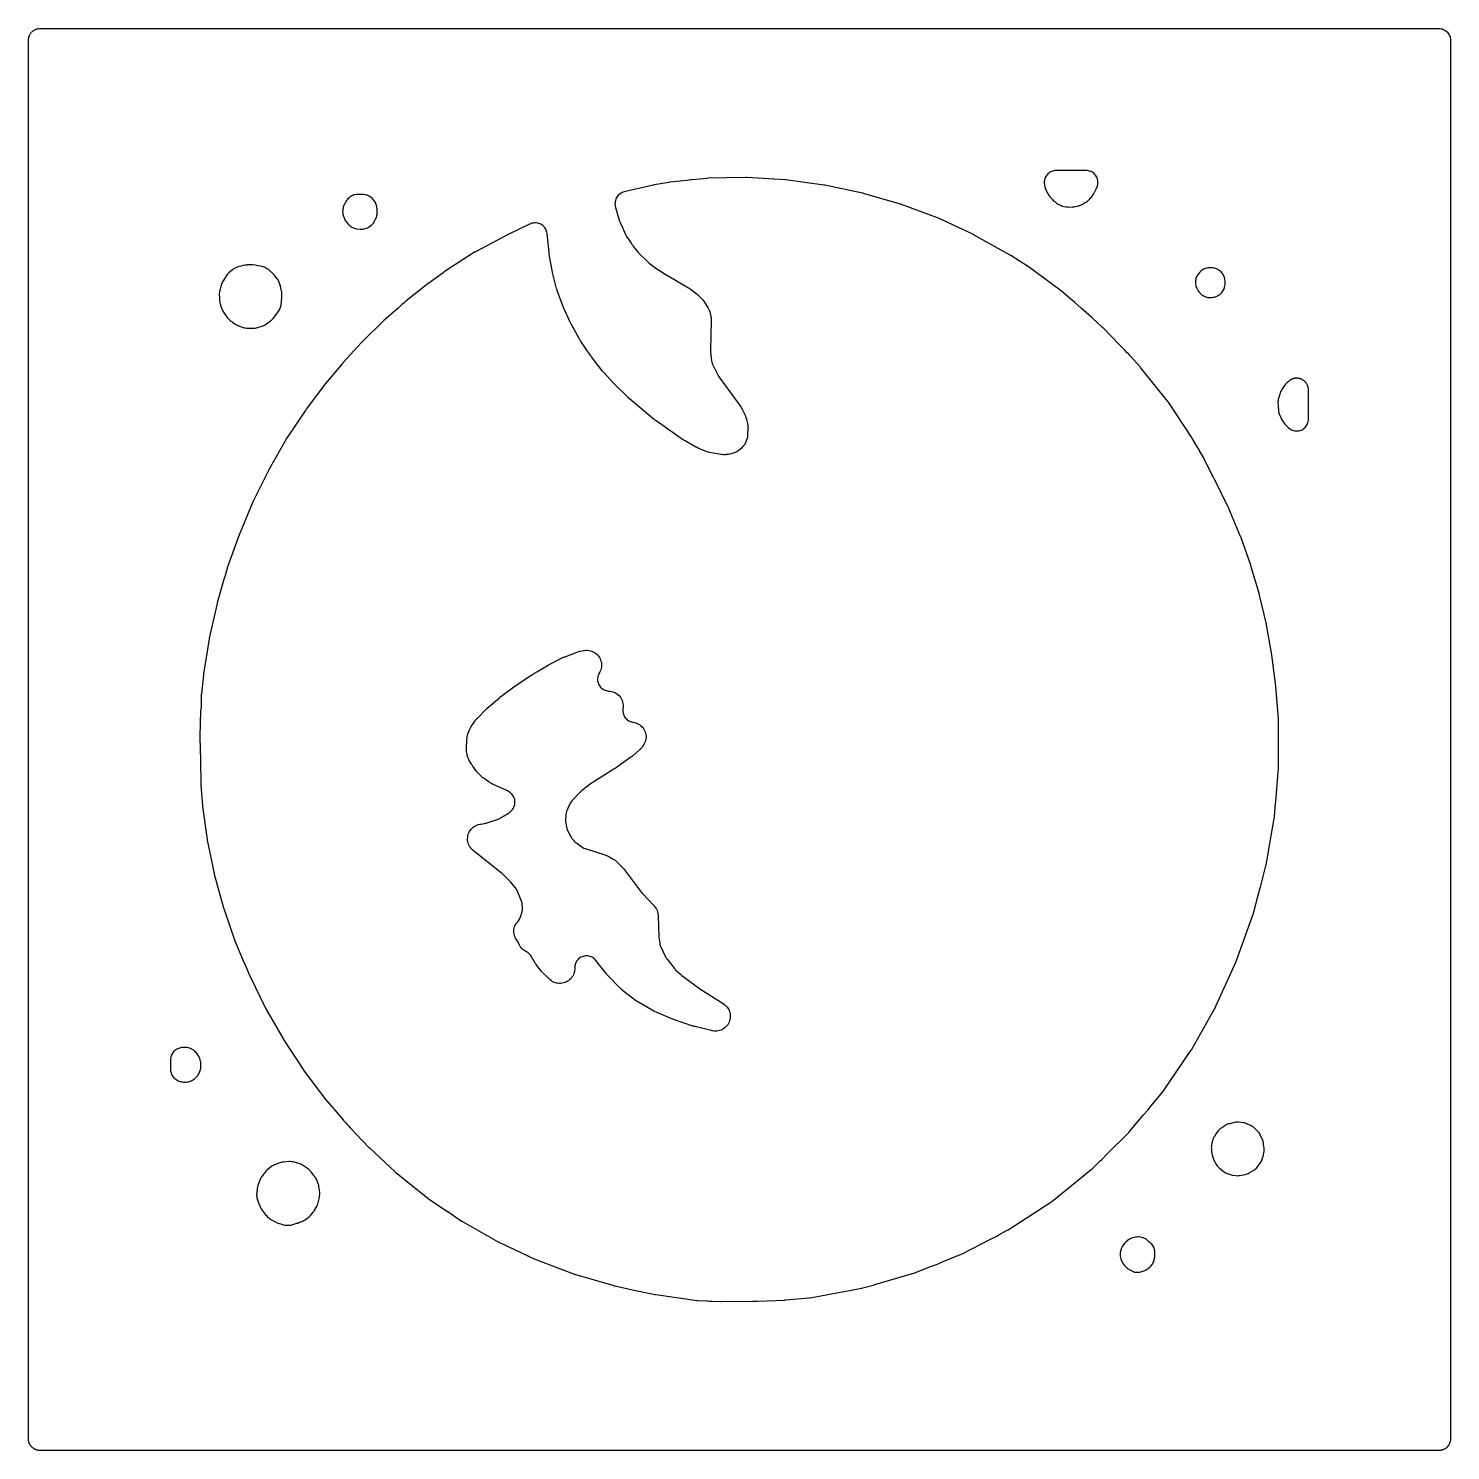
# Model space of a CAD drawing. Header units: millimetres. Extents: x 0 to 300, y 0 to 300.
import ezdxf

# ---------------------------------------------------------------- set-up
doc = ezdxf.new("R2010")
doc.units = ezdxf.units.MM
doc.layers.add('CUT', color=7, linetype='CONTINUOUS')

msp = doc.modelspace()

# ---------------------------------------------------------------- linework, layer by layer
at = {"layer": 'CUT'}
for points in [[(-0.0395, 298.3748), (-0.0349, 298.3877), (-0.0159, 298.4406), (-0.0106, 298.4556), (0.0051, 298.4994), (0.0431, 298.6056), (0.0434, 298.6062), (0.0451, 298.6098), (0.0518, 298.6241), (0.1, 298.7259), (0.1479, 298.8271), (0.2168, 298.9422), (0.2738, 299.0373), (0.3545, 299.146), (0.4198, 299.2341), (0.5118, 299.3356), (0.5844, 299.4156), (0.6872, 299.5089), (0.7659, 299.5802), (0.7787, 299.5897), (0.7933, 299.6005), (0.8238, 299.6231), (0.8796, 299.6645), (0.9627, 299.7262), (0.9877, 299.7411), (1.0068, 299.7526), (1.0289, 299.7658), (1.087, 299.8007), (1.1729, 299.8521), (1.3085, 299.9162), (1.3085, 299.9163), (1.3944, 299.9569), (1.3947, 299.957), (1.4692, 299.9837), (1.5429, 300.01), (1.6252, 300.0395), (1.7913, 300.0811), (1.8629, 300.099), (2.0651, 300.129), (2.1053, 300.135), (2.4114, 300.15), (297.5872, 300.15), (297.8933, 300.135), (298.1357, 300.099), (298.3734, 300.0395), (298.6041, 299.9569), (298.8256, 299.8521), (299.0358, 299.7262), (299.2326, 299.5802), (299.4142, 299.4156), (299.5787, 299.2341), (299.7247, 299.0373), (299.8507, 298.8271), (299.9554, 298.6056), (300.038, 298.3748), (300.0975, 298.1371), (300.1335, 297.8947), (300.1485, 297.5886), (300.1485, 297.0114), (300.1485, 2.4114), (300.1335, 2.1056), (300.1322, 2.0968), (300.0979, 1.8652), (300.0883, 1.8259), (300.0391, 1.6295), (300.0214, 1.5787), (299.9576, 1.4005), (299.9321, 1.3452), (299.8701, 1.214), (299.8618, 1.1965), (299.8587, 1.1898), (299.8543, 1.1806), (299.8214, 1.1241), (299.7349, 0.9798), (299.7323, 0.9755), (299.7306, 0.9725), (299.7301, 0.9718), (299.6901, 0.9162), (299.6804, 0.9031), (299.6739, 0.8943), (299.6607, 0.8765), (299.5862, 0.776), (299.5396, 0.7228), (299.5036, 0.6831), (299.4653, 0.6408), (299.4375, 0.6101), (299.4239, 0.5951), (299.3713, 0.5455), (299.3567, 0.5323), (299.3488, 0.5251), (299.3287, 0.5069), (299.2448, 0.4309), (299.1866, 0.3857), (299.0507, 0.2849), (298.9874, 0.2449), (298.8433, 0.1584), (298.7756, 0.1242), (298.7755, 0.1242), (298.7753, 0.1241), (298.766, 0.1197), (298.6246, 0.0528), (298.553, 0.0248), (298.3967, -0.0311), (298.3219, -0.0524), (298.1618, -0.0925), (298.0844, -0.1066), (298.0533, -0.1112), (298.039, -0.1133), (297.9888, -0.1208), (297.9221, -0.1307), (297.8428, -0.1374), (297.5872, -0.15), (297.0119, -0.15), (297.0112, -0.15), (2.4114, -0.15), (2.2186, -0.1405), (2.1042, -0.1348), (2.0657, -0.1291), (2.0092, -0.1207), (1.9784, -0.1161), (1.9747, -0.1156), (1.8619, -0.0988), (1.8065, -0.0849), (1.7574, -0.0726), (1.7364, -0.0673), (1.7343, -0.0668), (1.6243, -0.0392), (1.4997, 0.0054), (1.3937, 0.0434), (1.2733, 0.1004), (1.1723, 0.1482), (1.0572, 0.2172), (0.9622, 0.2742), (0.9178, 0.3072), (0.9042, 0.3173), (0.8687, 0.3436), (0.8534, 0.3549), (0.7655, 0.4202), (0.664, 0.5122), (0.584, 0.5848), (0.4907, 0.6877), (0.4195, 0.7663), (0.3859, 0.8117), (0.3617, 0.8443), (0.3509, 0.8588), (0.3353, 0.8799), (0.2736, 0.9631), (0.2524, 0.9984), (0.2492, 1.0038), (0.2466, 1.0082), (0.1992, 1.0873), (0.1477, 1.1732), (0.1128, 1.247), (0.1039, 1.2658), (0.1009, 1.2722), (0.0837, 1.3086), (0.043, 1.3947), (0.0376, 1.4097), (0.0183, 1.4639), (0.0082, 1.492), (-0.0101, 1.543), (-0.0395, 1.6253), (-0.055, 1.6872), (-0.0578, 1.6983), (-0.0781, 1.7795), (-0.0812, 1.7918), (-0.099, 1.863), (-0.1085, 1.9268), (-0.1164, 1.9803), (-0.1171, 1.9851), (-0.129, 2.065), (-0.135, 2.1053), (-0.15, 2.4114), (-0.15, 2.9225), (-0.15, 2.927), (-0.15, 297), (-0.15, 297.5886), (-0.1406, 297.7803), (-0.135, 297.8947), (-0.1321, 297.9141), (-0.126, 297.9553), (-0.1233, 297.9735), (-0.1157, 298.0243), (-0.099, 298.1371), (-0.0871, 298.1847), (-0.0846, 298.1945), (-0.084, 298.197), (-0.067, 298.2648)], [(37.5693, 128.8574), (37.5702, 128.8519), (37.5937, 128.7209), (39.0461, 121.7111), (39.0526, 121.6809), (39.0537, 121.6756), (39.0849, 121.5495), (41.0296, 114.4849), (41.0385, 114.4536), (41.0401, 114.4481), (41.0817, 114.3177), (43.5351, 107.3011), (43.5452, 107.2727), (43.547, 107.2677), (43.5931, 107.1501), (45.1545, 103.446), (45.3338, 102.9744), (45.3472, 102.9399), (45.3496, 102.9339), (45.4115, 102.7912), (45.5925, 102.4069), (46.509, 100.2329), (46.5199, 100.2073), (46.5219, 100.2028), (46.5711, 100.0965), (49.9161, 93.2933), (49.9299, 93.2658), (49.9323, 93.2609), (49.9938, 93.147), (53.7665, 86.5741), (53.7807, 86.5497), (53.7832, 86.5455), (53.8456, 86.445), (58.0026, 80.0951), (58.0204, 80.0684), (58.0236, 80.0637), (58.1018, 79.9539), (62.676, 73.8916), (62.6965, 73.8649), (62.7001, 73.8602), (62.7898, 73.7511), (65.9649, 70.1042), (66.2071, 69.7923), (66.4136, 69.5581), (66.621, 69.3506), (66.9119, 69.0165), (67.1875, 68.6798), (67.3507, 68.4992), (67.4419, 68.4077), (67.7841, 68.0146), (67.8297, 67.9637), (67.84, 67.9525), (67.8744, 67.9158), (71.7462, 63.8727), (71.7642, 63.8541), (71.7674, 63.8508), (71.8452, 63.7746), (77.3288, 58.6341), (77.3568, 58.6082), (77.3618, 58.6036), (77.4841, 58.4995), (84.1248, 53.1992), (84.1547, 53.1757), (84.16, 53.1716), (84.2895, 53.0779), (88.0061, 50.5655), (88.0774, 50.5105), (88.3434, 50.3317), (88.4054, 50.2955), (91.3269, 48.3206), (91.3577, 48.3001), (91.3631, 48.2965), (91.4956, 48.2156), (98.8791, 44.0121), (98.9117, 43.9939), (98.9175, 43.9907), (99.0575, 43.9194), (100.527, 43.2281), (100.5736, 43.2009), (100.8668, 43.0548), (101.1272, 42.9457), (106.7802, 40.2863), (106.8134, 40.271), (106.8192, 40.2683), (106.9608, 40.2094), (114.9698, 37.1605), (115.0057, 37.1471), (115.012, 37.1448), (115.1648, 37.0948), (123.4644, 34.6711), (123.4979, 34.6616), (123.5038, 34.6599), (123.646, 34.625), (128.0566, 33.6775), (128.3223, 33.6047), (128.6278, 33.5412), (128.8192, 33.5137), (132.1257, 32.8034), (132.1608, 32.7962), (132.167, 32.7949), (132.3158, 32.7698), (141.0415, 31.5676), (141.2655, 31.547), (143.1259, 31.4597), (143.3178, 31.4322), (143.6734, 31.4068), (144.252, 31.4069), (146.0136, 31.3242), (146.0402, 31.3231), (146.045, 31.3229), (146.1572, 31.3214), (152.7747, 31.3785), (152.8491, 31.3802), (153.5791, 31.4083), (153.5853, 31.4083), (153.6167, 31.4085), (153.6224, 31.4086), (153.7549, 31.4138), (153.8013, 31.4168), (159.603, 31.6397), (159.6686, 31.643), (159.6832, 31.644), (159.7314, 31.6476), (164.7037, 32.0661), (164.9517, 32.0995), (175.8223, 34.124), (176.0583, 34.1799), (178.4767, 34.8784), (178.5324, 34.8928), (178.5799, 34.9082), (186.5649, 37.2146), (186.7978, 37.2945), (190.5421, 38.7887), (191.6217, 39.1389), (191.9214, 39.258), (193.0022, 39.7705), (196.8036, 41.2874), (197.0324, 41.3924), (203.1741, 44.5932), (204.1779, 45.0692), (204.4503, 45.2198), (204.7828, 45.4317), (206.5537, 46.3546), (206.7623, 46.4765), (215.7402, 52.3216), (215.9484, 52.473), (224.2682, 59.2027), (224.4505, 59.3655), (226.0957, 60.9865), (226.514, 61.3347), (226.7412, 61.5493), (227.6012, 62.4698), (232.2066, 67.0073), (232.3747, 67.1902), (235.3002, 70.7103), (236.0981, 71.5643), (236.2972, 71.8062), (236.8743, 72.6044), (239.3723, 75.6101), (239.5136, 75.7972), (245.3272, 84.3025), (245.4429, 84.4889), (250.4988, 93.4895), (250.5964, 93.6823), (254.8842, 103.1472), (254.9617, 103.3392), (258.4496, 113.1209), (258.5127, 113.325), (259.5935, 117.4368), (259.9689, 118.6802), (259.9783, 118.712), (259.9799, 118.7177), (260.0148, 118.853), (260.3337, 120.2527), (261.1349, 123.3008), (261.1795, 123.5048), (261.5288, 125.4977), (261.7045, 126.2684), (261.7102, 126.294), (261.7111, 126.2986), (261.7321, 126.4067), (262.6422, 131.7256), (262.6464, 131.7508), (262.6471, 131.7552), (262.6618, 131.8614), (262.697, 132.1623), (262.9523, 133.6189), (262.9809, 133.8397), (263.2114, 136.562), (263.225, 136.6786), (263.2404, 136.8809), (263.2418, 136.9213), (263.8387, 143.9719), (263.8475, 144.1968), (263.7908, 154.2588), (263.7904, 154.2926), (263.7903, 154.2987), (263.7835, 154.4408), (263.2724, 161.1469), (263.2704, 161.1714), (263.2701, 161.1756), (263.2591, 161.2777), (262.4299, 167.774), (262.4203, 167.842), (262.4179, 167.8572), (262.4096, 167.9071), (261.2935, 174.2315), (261.2885, 174.2591), (261.2876, 174.264), (261.2631, 174.3791), (259.8084, 180.5105), (259.8024, 180.5353), (259.8013, 180.5396), (259.7734, 180.6427), (258.0034, 186.6652), (257.9959, 186.6903), (257.9945, 186.6948), (257.9601, 186.7993), (255.8485, 192.7619), (255.8394, 192.7871), (255.8378, 192.7916), (255.7967, 192.8964), (253.3285, 198.798), (253.316, 198.8273), (253.3138, 198.8325), (253.2572, 198.954), (250.2675, 204.9509), (250.2284, 205.0354), (250.2148, 205.0643), (250.2123, 205.0694), (250.1512, 205.1888), (250.1236, 205.2395), (248.0982, 209.3019), (248.0845, 209.3291), (248.082, 209.334), (248.0206, 209.4463), (247.0475, 211.1229), (246.9663, 211.2798), (246.826, 211.5179), (246.7658, 211.6082), (245.6801, 213.4787), (245.6658, 213.5031), (245.6633, 213.5073), (245.6004, 213.6074), (240.5775, 221.1994), (240.4441, 221.3825), (234.7074, 228.5476), (234.6881, 228.5714), (234.6846, 228.5756), (234.6003, 228.6731), (232.4687, 231.0127), (232.2474, 231.274), (232.2256, 231.2994), (232.2217, 231.3038), (232.1263, 231.4074), (231.8613, 231.6794), (231.3917, 232.1947), (231.3759, 232.212), (231.3731, 232.2149), (231.305, 232.2855), (230.1457, 233.4399), (226.7047, 236.9711), (226.6829, 236.9932), (226.679, 236.9971), (226.5844, 237.087), (225.5155, 238.0506), (224.5678, 238.9943), (224.5429, 239.0188), (224.5384, 239.0231), (224.4298, 239.1223), (222.1763, 241.0611), (220.8129, 242.2902), (220.7874, 242.3129), (220.7829, 242.3169), (220.6725, 242.4082), (220.0043, 242.9298), (217.8886, 244.75), (217.8596, 244.7746), (217.8544, 244.7789), (217.7284, 244.8773), (210.9325, 249.8457), (210.9083, 249.8631), (210.904, 249.8662), (210.8004, 249.9362), (207.2858, 252.1855), (207.2625, 252.2002), (207.2585, 252.2028), (207.1593, 252.2616), (199.576, 256.5246), (199.5444, 256.5421), (199.5388, 256.5451), (199.4032, 256.6135), (192.017, 260.0634), (191.8299, 260.1417), (184.1761, 262.9859), (184.1433, 262.9978), (184.1374, 262.9999), (183.9975, 263.0451), (176.1605, 265.3242), (176.1254, 265.3342), (176.1191, 265.3359), (175.97, 265.372), (167.9903, 267.0479), (167.9559, 267.0549), (167.9499, 267.0561), (167.8047, 267.08), (159.7739, 268.1636), (159.7369, 268.1683), (159.7304, 268.1691), (159.5747, 268.1828), (151.5161, 268.64), (151.4804, 268.6418), (151.4741, 268.6421), (151.3238, 268.6439), (143.296, 268.5011), (143.0793, 268.4878), (140.0167, 268.1661), (139.708, 268.1567), (139.3791, 268.1248), (138.9439, 268.0533), (135.2465, 267.6648), (135.2171, 267.6616), (135.2117, 267.6609), (135.0885, 267.6434), (131.9639, 267.1188), (131.9332, 267.1135), (131.9279, 267.1125), (131.8002, 267.086), (125.6579, 265.6416), (125.4522, 265.5839), (125.2522, 265.5088), (125.2292, 265.499), (125.0024, 265.3888), (124.7879, 265.2563), (124.5877, 265.1028), (124.4041, 264.93), (124.2388, 264.7395), (124.0935, 264.5334), (123.9698, 264.3137), (123.8688, 264.0826), (123.7916, 263.8425), (123.739, 263.5959), (123.7115, 263.3453), (123.7093, 263.0931), (123.7326, 262.842), (123.7541, 262.6929), (123.8321, 262.3371), (124.6877, 259.4572), (124.8073, 259.1368), (125.3475, 257.9452), (125.3646, 257.9016), (125.4856, 257.6378), (125.4947, 257.6207), (126.0188, 256.4647), (126.1314, 256.2457), (126.265, 256.0389), (126.5675, 255.6176), (126.6948, 255.414), (127.1302, 254.816), (127.2074, 254.6879), (127.3181, 254.5198), (127.4419, 254.3613), (127.5797, 254.1986), (127.9917, 253.6327), (127.9998, 253.623), (128.3858, 253.0854), (128.5259, 252.9079), (128.6814, 252.7438), (130.7182, 250.7801), (130.9322, 250.5959), (132.0831, 249.7135), (132.3069, 249.5605), (133.0627, 249.1016), (134.3736, 248.208), (134.5542, 248.0958), (136.8632, 246.7944), (139.219, 245.3642), (139.3444, 245.2846), (139.4286, 245.2289), (139.5507, 245.1444), (140.7521, 244.2779), (140.8638, 244.1941), (140.8836, 244.1787), (141.0972, 243.9991), (141.1158, 243.9822), (141.2174, 243.8866), (141.9635, 243.1577), (142.1133, 243.0026), (142.1392, 242.9742), (142.4108, 242.6397), (142.4333, 242.6086), (142.5543, 242.4301), (143.3266, 241.2171), (143.3934, 241.1067), (143.6384, 240.5347), (143.7157, 240.3392), (143.7285, 240.304), (143.8133, 240.0226), (143.8254, 239.9672), (143.9518, 239.3187), (143.9859, 239.1133), (143.991, 239.0765), (144.0248, 238.6615), (144.0257, 238.6244), (144.0253, 238.4161), (143.8411, 232.2414), (143.8427, 232.0487), (143.8592, 231.8568), (144.0966, 229.9582), (144.1477, 229.679), (144.2302, 229.4074), (144.3429, 229.1469), (145.4788, 226.8835), (145.576, 226.7079), (145.687, 226.5406), (150.2563, 220.2178), (150.3471, 220.0864), (150.3628, 220.0625), (150.5272, 219.7887), (150.5408, 219.7636), (150.6141, 219.6217), (151.1855, 218.455), (151.2772, 218.2527), (151.2925, 218.2162), (151.4392, 217.7974), (151.45, 217.7593), (151.5046, 217.5441), (151.6882, 216.7168), (151.7198, 216.5585), (151.7249, 216.5301), (151.764, 216.236), (151.7778, 215.9397), (151.7779, 215.9108), (151.7749, 215.7495), (151.7206, 214.3836), (151.7079, 214.1895), (151.7047, 214.1549), (151.6536, 213.8011), (151.566, 213.4544), (151.5558, 213.4213), (151.4937, 213.2369), (151.4207, 213.0375), (151.3534, 212.8669), (151.3406, 212.8367), (151.1943, 212.5329), (151.0189, 212.2448), (151.0005, 212.2177), (150.8939, 212.0684), (150.8064, 211.952), (150.6869, 211.8013), (150.6649, 211.7749), (150.4247, 211.5156), (150.1591, 211.2823), (150.1322, 211.261), (149.9784, 211.1455), (149.7948, 211.0149), (149.6578, 210.9219), (149.6329, 210.9058), (149.3703, 210.7519), (149.0951, 210.6218), (149.0678, 210.6103), (148.9137, 210.5496), (148.5965, 210.4326), (148.3785, 210.3597), (148.3394, 210.3479), (147.8923, 210.2429), (147.852, 210.236), (147.6244, 210.2042), (147.1454, 210.1522), (146.9653, 210.137), (146.9331, 210.135), (146.6009, 210.1311), (146.2699, 210.1592), (146.2379, 210.1635), (146.0594, 210.1917), (143.6334, 210.6357), (143.4287, 210.6791), (143.3924, 210.6879), (142.9918, 210.8086), (142.9567, 210.8213), (142.7621, 210.8983), (141.0952, 211.6115), (140.9052, 211.6992), (140.778, 211.7622), (140.5932, 211.8603), (138.3874, 213.1113), (138.2354, 213.2023), (138.1336, 213.2665), (137.9861, 213.3646), (132.4168, 217.2604), (132.2808, 217.3602), (132.19, 217.4301), (132.0586, 217.5359), (126.3796, 222.3229), (126.2756, 222.4139), (126.206, 222.4771), (126.1054, 222.5719), (123.6568, 224.966), (123.5856, 225.0375), (123.5378, 225.0868), (123.4685, 225.1603), (121.3502, 227.4672), (121.2511, 227.5796), (121.1853, 227.6573), (121.0907, 227.7735), (118.7244, 230.8045), (118.6426, 230.9133), (118.5884, 230.9882), (118.5106, 231.0999), (116.4555, 234.1675), (116.3746, 234.2937), (116.3213, 234.3805), (116.2454, 234.5098), (114.4995, 237.629), (114.426, 237.7669), (114.3781, 237.8616), (114.3105, 238.0024), (112.8558, 241.1995), (112.7975, 241.3347), (112.7597, 241.4274), (112.7067, 241.5648), (111.5274, 244.8111), (111.4711, 244.9783), (111.4355, 245.0928), (111.3871, 245.2625), (110.5154, 248.6155), (110.4799, 248.7647), (110.4578, 248.8666), (110.4284, 249.0171), (109.8215, 252.5002), (109.8013, 252.6295), (109.7891, 252.7176), (109.7734, 252.8476), (109.3602, 256.8576), (109.3234, 257.0985), (109.2634, 257.3347), (109.1806, 257.5639), (109.0759, 257.784), (108.9503, 257.9929), (108.8049, 258.1885), (108.6412, 258.369), (108.4607, 258.5327), (108.2651, 258.6781), (108.0563, 258.8038), (107.8362, 258.9085), (107.607, 258.9913), (107.3708, 259.0513), (107.1299, 259.0881), (106.8865, 259.1013), (106.643, 259.0907), (106.4017, 259.0564), (106.1649, 258.9988), (105.9348, 258.9185), (105.6767, 258.8139), (105.651, 258.8033), (105.6463, 258.8014), (105.5391, 258.7536), (101.116, 256.6555), (101.0947, 256.6453), (101.0876, 256.6419), (101.0328, 256.6144), (101.0305, 256.6132), (100.997, 256.5956), (94.2256, 252.9663), (94.1962, 252.9503), (94.1909, 252.9474), (94.0695, 252.8757), (89.2447, 249.8386), (89.2225, 249.8245), (89.2187, 249.8221), (89.1276, 249.7605), (87.9765, 248.9452), (87.8541, 248.8691), (87.6504, 248.728), (87.4227, 248.553), (84.3644, 246.3868), (84.3418, 246.3707), (84.3379, 246.3678), (84.2452, 246.2973), (79.5533, 242.5501), (79.4999, 242.5062), (79.4881, 242.4962), (79.4495, 242.4629), (79.0973, 242.1528), (78.7728, 241.9033), (78.5832, 241.7419), (77.8909, 241.0904), (74.915, 238.4698), (74.8958, 238.4527), (74.8924, 238.4497), (74.8137, 238.3758), (70.4589, 234.1066), (70.4419, 234.0899), (70.439, 234.0869), (70.3696, 234.0148), (70.2622, 233.8985), (70.2224, 233.8572), (70.1948, 233.8256), (66.229, 229.5325), (66.2119, 229.5138), (66.2089, 229.5105), (66.1392, 229.43), (62.2252, 224.7172), (62.1821, 224.6639), (62.1727, 224.6519), (62.1419, 224.6119), (58.4967, 219.7717), (58.4799, 219.7491), (58.477, 219.7451), (58.4092, 219.6482), (54.3744, 213.5817), (54.3561, 213.5539), (54.3529, 213.5489), (54.2804, 213.4294), (50.656, 207.0648), (50.6428, 207.0415), (50.6406, 207.0374), (50.5882, 206.9378), (47.3134, 200.3604), (47.2996, 200.3321), (47.2972, 200.3271), (47.2429, 200.2065), (44.383, 193.3743), (44.3729, 193.3498), (44.3711, 193.3455), (44.3315, 193.2415), (41.8439, 186.2386), (41.834, 186.2101), (41.8323, 186.205), (41.7943, 186.0838), (41.3068, 184.3787), (41.2452, 184.2053), (41.1749, 183.9719), (41.0693, 183.5479), (39.7337, 178.8758), (39.7265, 178.8501), (39.7253, 178.8455), (39.698, 178.7366), (38.0343, 171.3937), (38.0278, 171.3643), (38.0267, 171.3591), (38.0034, 171.2348), (36.805, 163.8182), (36.8008, 163.7912), (36.8001, 163.7864), (36.7856, 163.6724), (36.3665, 159.6287), (36.3535, 159.4086), (36.3193, 157.1396), (36.2194, 156.1958), (36.2161, 156.1628), (36.2156, 156.157), (36.2066, 156.0183), (36.0079, 150.6078), (36.007, 150.5751), (36.0068, 150.5694), (36.0074, 150.432), (36.1566, 145.676), (36.266, 140.4826), (36.2666, 140.4585), (36.2667, 140.4544), (36.2718, 140.3542), (36.5813, 135.9931), (36.5838, 135.9607), (36.5843, 135.955), (36.5994, 135.8194), (37.5647, 128.8887)], [(214.6791, 268.8783), (214.5712, 268.6637), (214.4845, 268.4397), (214.4197, 268.2085), (214.3773, 267.9721), (214.3579, 267.7327), (214.3615, 267.4925), (214.3881, 267.2538), (214.4375, 267.0188), (214.6481, 266.2115), (214.7254, 265.9675), (214.8272, 265.7326), (214.9524, 265.5093), (215.0999, 265.3), (215.1581, 265.2258), (215.168, 265.205), (215.2758, 265.0034), (215.4015, 264.8125), (215.5441, 264.6339), (216.0816, 264.0206), (216.253, 263.8434), (216.4411, 263.684), (216.5851, 263.5844), (216.9694, 263.2818), (217.1793, 263.1332), (217.4035, 263.007), (217.8118, 262.804), (218.0217, 262.7114), (218.2393, 262.6384), (218.4626, 262.5857), (219.0095, 262.4828), (219.2652, 262.4483), (219.5232, 262.4403), (220.3476, 262.4573), (220.6461, 262.4813), (220.9396, 262.541), (221.3172, 262.6416), (221.32, 262.6419), (221.5624, 262.7003), (221.6422, 262.7281), (221.8729, 262.7896), (222.1166, 262.8681), (222.351, 262.9711), (222.5737, 263.0975), (222.7822, 263.2461), (222.8829, 263.3258), (223.0045, 263.3922), (223.1005, 263.4558), (223.1058, 263.4586), (223.2936, 263.5684), (223.4712, 263.6941), (223.6371, 263.8348), (223.7902, 263.9893), (223.9716, 264.1892), (224.152, 264.3473), (224.321, 264.528), (224.4714, 264.7245), (224.5961, 264.9262), (224.6312, 264.9774), (224.7422, 265.1762), (224.8138, 265.3194), (225.3375, 266.2678), (225.4349, 266.4639), (225.5147, 266.6679), (225.5763, 266.8781), (225.6192, 267.0519), (225.667, 267.2989), (225.6898, 267.5495), (225.6872, 267.8011), (225.6594, 268.0512), (225.6066, 268.2972), (225.5293, 268.5366), (225.4283, 268.7671), (225.3047, 268.9863), (225.1597, 269.1919), (224.9947, 269.3819), (224.8115, 269.5543), (224.6119, 269.7075), (224.3979, 269.8398), (224.1717, 269.95), (223.9355, 270.0368), (223.6918, 270.0995), (223.4431, 270.1373), (223.1918, 270.15), (223.0061, 270.15), (222.8617, 270.15), (216.9875, 270.15), (216.93, 270.15), (216.8565, 270.15), (216.6166, 270.1385), (216.3789, 270.104), (216.1456, 270.0468), (215.9189, 269.9675), (215.7009, 269.8669), (215.4935, 269.7457), (215.2987, 269.6053), (215.1182, 269.4468), (214.9538, 269.2717), (214.807, 269.0816)], [(67.4465, 258.7327), (67.599, 258.5767), (67.7645, 258.4345), (67.9417, 258.3073), (68.1293, 258.1961), (68.2487, 258.1321), (68.4647, 258.0295), (68.6894, 257.9479), (68.921, 257.8882), (69.1571, 257.8509), (69.874, 257.7726), (70.0948, 257.7583), (70.3161, 257.7636), (70.536, 257.7884), (70.7528, 257.8326), (70.9652, 257.8858), (71.1954, 257.9553), (71.4178, 258.0467), (71.6304, 258.159), (71.8313, 258.2911), (72.1788, 258.5446), (72.3681, 258.6973), (72.5417, 258.8678), (72.6979, 259.0543), (72.8352, 259.2551), (72.9524, 259.4682), (73.2305, 260.0383), (73.3244, 260.2565), (73.3971, 260.4825), (73.4481, 260.7144), (73.4769, 260.9501), (73.4831, 261.1875), (73.4827, 261.2064), (73.492, 261.2994), (73.4901, 261.5275), (73.4927, 261.6456), (73.4718, 261.9029), (73.4675, 261.9263), (73.4643, 262.0755), (73.4496, 262.2983), (73.4151, 262.5189), (73.361, 262.7356), (73.2878, 262.9466), (73.2018, 263.1628), (73.1067, 263.373), (72.9926, 263.5736), (72.8605, 263.7629), (72.7104, 263.9581), (72.5674, 264.1279), (72.4099, 264.2843), (72.2392, 264.4261), (72.0991, 264.5323), (71.8733, 264.6849), (71.6323, 264.812), (71.3788, 264.9121), (71.2468, 264.956), (70.9892, 265.0268), (70.7255, 265.0697), (70.4587, 265.0842), (69.2847, 265.0852), (69.0442, 265.0738), (68.8059, 265.0393), (68.572, 264.9821), (68.3447, 264.9026), (68.1261, 264.8016), (67.9183, 264.6801), (67.723, 264.5391), (67.5423, 264.38), (67.2929, 264.1382), (67.142, 263.9784), (67.0058, 263.806), (66.8851, 263.6223), (66.7811, 263.4287), (66.729, 263.3206), (66.7226, 263.3101), (66.7127, 263.2893), (66.6592, 263.1946), (66.5607, 262.9726), (66.5582, 262.9662), (66.479, 262.8019), (66.3931, 262.6017), (66.325, 262.3948), (66.2751, 262.1828), (66.2649, 262.1127), (66.2513, 262.0548), (66.2195, 261.8265), (66.2109, 261.6411), (66.1984, 261.405), (66.2082, 261.1689), (66.2402, 260.9347), (66.2942, 260.7046), (66.3697, 260.4807), (66.583, 259.9348), (66.6735, 259.7305), (66.7819, 259.5351), (66.9073, 259.3502), (67.0487, 259.1772)], [(40.3706, 241.8668), (40.406, 241.774), (40.4149, 241.7332), (40.4784, 241.499), (40.5643, 241.2721), (40.9171, 240.4612), (41.0356, 240.2241), (41.1786, 240.0008), (41.6472, 239.3479), (41.8082, 239.1465), (41.9891, 238.9626), (42.0049, 238.9482), (42.1156, 238.8149), (42.2863, 238.6456), (42.4725, 238.4935), (42.6484, 238.3634), (42.8039, 238.2355), (42.9563, 238.1356), (43.4332, 237.7827), (43.6368, 237.647), (43.8528, 237.5318), (44.079, 237.4382), (45.2094, 237.0344), (45.4543, 236.9607), (45.7056, 236.9125), (45.9604, 236.8903), (47.1937, 236.8458), (47.4718, 236.8513), (47.7476, 236.8876), (48.0176, 236.9543), (49.3658, 237.3683), (49.575, 237.4429), (49.7767, 237.5357), (49.9694, 237.646), (50.1516, 237.773), (50.7016, 238.194), (50.8498, 238.2918), (51.052, 238.4581), (51.0686, 238.475), (51.0866, 238.4888), (51.3102, 238.6819), (51.5095, 238.9001), (52.0092, 239.5169), (52.0572, 239.5711), (52.227, 239.7851), (52.2291, 239.7883), (52.4661, 240.0809), (52.6149, 240.2847), (52.7423, 240.5025), (52.9185, 240.8417), (53.0147, 241.0498), (53.0914, 241.2658), (53.1481, 241.488), (53.1841, 241.7144), (53.2702, 242.4791), (53.3051, 242.7004), (53.3174, 242.899), (53.336, 243.0644), (53.3517, 243.3384), (53.3372, 243.6124), (53.3303, 243.6765), (53.3381, 244.2227), (53.3267, 244.4994), (53.2848, 244.7732), (53.1727, 245.3058), (53.142, 245.4157), (53.1061, 245.6444), (53.046, 245.8776), (52.9638, 246.1039), (52.6903, 246.7569), (52.5993, 246.9504), (52.4921, 247.1355), (52.3694, 247.3107), (51.8279, 248.0181), (51.654, 248.2216), (51.4594, 248.4054), (50.5827, 249.1485), (50.4024, 249.2878), (50.2101, 249.41), (49.8129, 249.6379), (49.608, 249.7432), (49.3943, 249.8292), (49.1736, 249.8951), (48.9478, 249.9405), (48.2375, 250.0494), (47.9877, 250.1163), (47.6975, 250.1585), (47.2169, 250.1997), (47.1801, 250.2039), (47.1593, 250.2047), (46.7761, 250.2376), (46.5716, 250.2467), (46.3669, 250.2391), (46.1636, 250.2147), (46.06, 250.198), (46.0371, 250.1968), (45.798, 250.1613), (45.6464, 250.1312), (45.2174, 250.0619), (44.9364, 249.9997), (44.8721, 249.9775), (44.3604, 249.8759), (44.0776, 249.8024), (43.8053, 249.6963), (43.5135, 249.5625), (43.3124, 249.4591), (43.1215, 249.338), (42.9423, 249.2), (42.1427, 248.5249), (41.9567, 248.3507), (41.7893, 248.1586), (41.6424, 247.9504), (40.9414, 246.8413), (40.8241, 246.6345), (40.727, 246.4175), (40.6509, 246.1923), (40.6342, 246.1337), (40.5642, 245.9751), (40.4762, 245.6833), (40.3349, 245.086), (40.2253, 244.7022), (40.163, 244.4258), (40.1325, 244.1442), (40.1339, 243.861), (40.1618, 243.4106), (40.1618, 243.1575), (40.1763, 242.8874), (40.2052, 242.7111), (40.212, 242.6013), (40.2401, 242.3515), (40.2932, 242.1059)], [(248.6984, 243.4159), (248.9253, 243.3666), (249.1558, 243.3386), (249.3022, 243.3277), (249.5335, 243.3211), (249.7644, 243.336), (249.9929, 243.3722), (250.2171, 243.4293), (250.4351, 243.5069), (250.9046, 243.699), (251.1205, 243.7996), (251.3259, 243.9203), (251.5189, 244.0601), (251.6977, 244.2176), (251.8607, 244.3913), (252.0065, 244.5799), (252.0079, 244.5819), (252.1355, 244.7843), (252.2432, 244.998), (252.3299, 245.2209), (252.3949, 245.4511), (252.4941, 245.8797), (252.5399, 246.1391), (252.5582, 246.4019), (252.5487, 246.6651), (252.5475, 246.6783), (252.5468, 246.7143), (252.5361, 246.8068), (252.5135, 247.0601), (252.4784, 247.3102), (252.4183, 247.5554), (252.3338, 247.7934), (252.2257, 248.0216), (252.1529, 248.157), (252.0233, 248.3716), (251.8729, 248.5722), (251.7031, 248.7567), (251.5158, 248.9233), (251.3126, 249.0702), (251.0958, 249.1961), (250.8675, 249.2996), (250.4953, 249.4464), (250.2592, 249.5261), (250.0162, 249.5819), (249.769, 249.6133), (249.5198, 249.6199), (249.1839, 249.612), (248.9284, 249.5929), (248.6762, 249.5477), (248.4299, 249.4769), (248.1922, 249.3813), (248.0025, 249.2935), (247.7995, 249.188), (247.6071, 249.0644), (247.4267, 248.9237), (247.26, 248.7671), (247.1524, 248.6457), (247.1362, 248.6293), (247.1212, 248.6106), (247.1083, 248.596), (246.8903, 248.3261), (246.7548, 248.1417), (246.6367, 247.9458), (246.537, 247.7398), (246.4566, 247.5256), (246.3935, 247.3309), (246.3279, 247.0868), (246.2872, 246.8373), (246.2719, 246.585), (246.2822, 246.3324), (246.2947, 246.1964), (246.3266, 245.9659), (246.3799, 245.7395), (246.4539, 245.5189), (246.5482, 245.3062), (246.701, 245.0007), (246.8285, 244.7756), (246.9786, 244.5648), (247.1496, 244.3708), (247.321, 244.1955), (247.4808, 244.0459), (247.653, 243.9108), (247.8364, 243.7912), (248.0295, 243.6882), (248.2632, 243.5764), (248.477, 243.4861)], [(263.8505, 219.2232), (263.9059, 218.9842), (263.9845, 218.7518), (264.2905, 217.9747), (264.3982, 217.738), (264.5299, 217.5139), (265.023, 216.7666), (265.2042, 216.525), (265.4132, 216.3071), (265.9521, 215.8093), (266.1369, 215.6544), (266.3359, 215.5179), (266.5471, 215.4013), (266.7685, 215.3056), (266.9981, 215.2317), (267.2338, 215.1803), (267.4733, 215.1518), (267.7145, 215.1465), (267.955, 215.1645), (268.1927, 215.2056), (268.4253, 215.2694), (268.6507, 215.3553), (268.8668, 215.4625), (269.0715, 215.5901), (269.263, 215.7368), (269.4394, 215.9013), (269.5992, 216.082), (269.7408, 216.2773), (269.863, 216.4853), (269.9645, 216.7042), (270.0444, 216.9317), (270.1021, 217.166), (270.1369, 217.4047), (270.1485, 217.6456), (270.1485, 217.7453), (270.1485, 217.7862), (270.1485, 223.5648), (270.1485, 223.7867), (270.1485, 223.7877), (270.1472, 223.8138), (270.1369, 224.027), (270.1363, 224.0312), (270.136, 224.0373), (270.1206, 224.1393), (270.1023, 224.2651), (270.1004, 224.2728), (270.0987, 224.2845), (270.0703, 224.3956), (270.045, 224.4988), (270.0412, 224.5096), (270.0368, 224.5267), (269.9968, 224.6363), (269.9654, 224.7258), (269.9591, 224.7394), (269.9511, 224.7615), (269.9008, 224.8656), (269.8644, 224.9442), (269.8551, 224.9601), (269.8423, 224.9865), (269.7833, 225.0829), (269.7429, 225.1518), (269.7301, 225.1695), (269.7117, 225.1996), (269.6453, 225.2868), (269.602, 225.3468), (269.5854, 225.3657), (269.5604, 225.3986), (269.4884, 225.4758), (269.4429, 225.5274), (269.4223, 225.5468), (269.39, 225.5814), (269.3138, 225.6483), (269.2673, 225.6918), (269.2423, 225.7111), (269.2022, 225.7463), (269.1235, 225.8026), (269.0767, 225.8386), (269.0473, 225.857), (268.9988, 225.8917), (268.9191, 225.9374), (268.8728, 225.9664), (268.8391, 225.9833), (268.782, 226.016), (268.7026, 226.0515), (268.6576, 226.074), (268.6196, 226.0886), (268.5538, 226.118), (268.4761, 226.1438), (268.4331, 226.1604), (268.391, 226.1721), (268.3166, 226.1968), (268.2418, 226.2136), (268.2013, 226.2248), (268.1554, 226.2329), (268.0727, 226.2515), (268.0018, 226.26), (267.9643, 226.2667), (267.9152, 226.2705), (267.8245, 226.2815), (267.7586, 226.2829), (267.7245, 226.2855), (267.6725, 226.2846), (267.5746, 226.2866), (267.5143, 226.2818), (267.4839, 226.2813), (267.4298, 226.2751), (267.3255, 226.2667), (267.2714, 226.2569), (267.2449, 226.2539), (267.1893, 226.242), (267.0795, 226.2221), (267.032, 226.2085), (267.0096, 226.2037), (266.9534, 226.1859), (266.8393, 226.1531), (266.7986, 226.1369), (266.7802, 226.1311), (266.7245, 226.1073), (266.6071, 226.0605), (266.5732, 226.0428), (266.5589, 226.0367), (266.5049, 226.0073), (266.3854, 225.9451), (266.3581, 225.9273), (266.3476, 225.9216), (266.297, 225.8873), (266.1763, 225.8082), (266.1553, 225.7913), (266.1484, 225.7866), (266.0344, 225.7011), (265.84, 225.5393), (265.7201, 225.417), (265.4955, 225.2161), (265.2872, 225.0064), (265.1051, 224.7735), (264.4943, 223.8893), (264.3472, 223.6483), (264.2283, 223.3922), (264.1389, 223.1244), (263.7789, 221.8006), (263.7313, 221.5897), (263.702, 221.3754), (263.6914, 221.1594), (263.6995, 220.9433), (263.7235, 220.6459), (263.717, 220.4496), (263.7285, 220.2345), (263.7585, 220.0212), (263.7823, 219.9172), (263.8187, 219.4665)], [(92.9089, 151.8799), (92.9674, 152.0365), (92.9785, 152.0642), (93.1051, 152.3442), (93.256, 152.6117), (93.2718, 152.6371), (93.3635, 152.7768), (94.1841, 153.9691), (94.2806, 154.1028), (94.2983, 154.1264), (94.5084, 154.3805), (94.5281, 154.4023), (94.6413, 154.5222), (96.4569, 156.3623), (96.5637, 156.4663), (96.6376, 156.5355), (96.7484, 156.6351), (99.2852, 158.827), (99.3931, 158.9167), (99.4656, 158.9748), (99.5791, 159.0618), (99.5939, 159.0732), (99.5961, 159.0748), (99.5968, 159.0754), (102.5995, 161.3006), (102.6688, 161.3508), (102.7163, 161.3843), (102.7868, 161.4329), (105.5686, 163.304), (106.2587, 163.7322), (106.4753, 163.8665), (106.7094, 164.0118), (107.1844, 164.3064), (109.6044, 165.727), (109.7195, 165.7919), (109.7984, 165.8346), (109.9157, 165.8953), (112.8678, 167.3593), (113.032, 167.4358), (113.1447, 167.4851), (113.3124, 167.5536), (115.6958, 168.461), (115.8585, 168.5187), (115.8878, 168.5283), (116.2203, 168.6209), (116.2504, 168.6278), (116.4195, 168.6626), (117.0752, 168.7816), (117.2539, 168.8096), (117.2859, 168.8139), (117.6172, 168.8415), (117.9205, 168.8374), (118.222, 168.8042), (118.5189, 168.742), (118.8084, 168.6516), (119.0879, 168.5336), (119.3547, 168.3894), (119.6063, 168.22), (119.8405, 168.0273), (120.055, 167.8128), (120.2478, 167.5787), (120.4173, 167.3271), (120.5616, 167.0604), (120.6796, 166.781), (120.7702, 166.4915), (120.8324, 166.1946), (120.8658, 165.8932), (120.87, 165.5899), (120.8449, 165.2876), (120.7908, 164.9892), (120.7082, 164.6973), (120.5979, 164.4148), (120.4609, 164.1442), (120.4125, 164.0678), (120.2908, 163.8532), (120.1908, 163.6276), (120.1136, 163.3933), (120.0599, 163.1526), (120.0301, 162.9077), (120.0246, 162.661), (120.0435, 162.415), (120.0865, 162.1721), (120.1532, 161.9346), (120.243, 161.7049), (120.3551, 161.4851), (120.4882, 161.2774), (120.6412, 161.0838), (120.8125, 160.9063), (121.0004, 160.7465), (121.2032, 160.606), (121.4189, 160.4862), (121.6453, 160.3883), (121.8803, 160.3131), (122.1215, 160.2614), (122.3666, 160.2338), (122.6442, 160.2163), (122.9533, 160.1656), (123.2559, 160.0845), (123.5488, 159.9736), (123.8293, 159.8341), (124.0945, 159.6674), (124.3418, 159.4752), (124.5687, 159.2593), (124.7731, 159.0219), (124.9528, 158.7653), (125.1061, 158.4922), (125.2315, 158.2051), (125.3276, 157.907), (125.3937, 157.6008), (125.429, 157.2896), (125.4331, 156.9764), (125.406, 156.6643), (125.3949, 156.6051), (125.3612, 156.3601), (125.3518, 156.1129), (125.367, 155.8661), (125.4064, 155.6219), (125.4698, 155.3829), (125.5565, 155.1513), (125.6657, 154.9294), (125.7962, 154.7193), (125.9469, 154.5232), (126.1162, 154.3429), (126.3025, 154.1802), (126.5039, 154.0368), (126.7186, 153.9139), (126.9443, 153.8129), (127.1789, 153.7346), (127.4201, 153.6799), (127.8148, 153.6107), (128.1161, 153.5264), (128.4075, 153.4125), (128.6862, 153.2702), (128.9493, 153.1009), (129.1944, 152.9063), (129.4188, 152.6883), (129.6205, 152.4491), (129.7974, 152.191), (129.9478, 151.9166), (130.0702, 151.6286), (130.1634, 151.3299), (130.2264, 151.0234), (130.2586, 150.7122), (130.2598, 150.3993), (130.2298, 150.0879), (130.1691, 149.7809), (130.0781, 149.4815), (129.9579, 149.1927), (129.8095, 148.9172), (129.6177, 148.6329), (129.5977, 148.6062), (129.482, 148.4597), (129.2653, 148.1988), (129.1686, 148.087), (129.1509, 148.0673), (128.9449, 147.8556), (128.9257, 147.8374), (128.8165, 147.7378), (127.5648, 146.6398), (127.4102, 146.5113), (127.3029, 146.427), (127.1416, 146.307), (123.7107, 143.8946), (123.6301, 143.8395), (123.5749, 143.8028), (123.4929, 143.7498), (118.9143, 140.8744), (118.7277, 140.7449), (116.6586, 139.1666), (116.4929, 139.0285), (116.3398, 138.8767), (114.6203, 137.0182), (114.4627, 136.8301), (114.3243, 136.6275), (114.2064, 136.4122), (113.6685, 135.3043), (113.5601, 135.0449), (113.4815, 134.7749), (113.3513, 134.211), (113.3162, 134.0286), (113.2948, 133.8441), (113.2541, 133.3252), (113.2484, 133.0303), (113.2775, 132.7367), (113.4734, 131.5056), (113.5272, 131.2528), (113.6068, 131.0068), (113.7113, 130.7704), (114.3098, 129.5868), (114.4497, 129.3448), (114.6157, 129.1199), (114.9557, 128.7095), (115.0956, 128.5543), (115.248, 128.4114), (115.4118, 128.2817), (116.6988, 127.347), (116.922, 127.2024), (117.1594, 127.0823), (117.4082, 126.9881), (121.5894, 125.6546), (121.7767, 125.5894), (121.8098, 125.5768), (121.9251, 125.5261), (121.9491, 125.5138), (122.38, 125.2926), (122.5149, 125.2233), (122.6142, 125.1723), (123.3354, 124.7591), (123.473, 124.6762), (123.4974, 124.6609), (123.7402, 124.4926), (123.9676, 124.3042), (123.989, 124.2849), (124.1059, 124.1747), (125.1089, 123.1874), (125.2061, 123.0881), (125.2232, 123.07), (125.4063, 122.861), (125.422, 122.8417), (125.5076, 122.7322), (129.3188, 117.6674), (129.5025, 117.4502), (131.9035, 114.9188), (132.0337, 114.7742), (132.0562, 114.7478), (132.274, 114.4644), (132.4449, 114.1866), (132.586, 113.8926), (132.696, 113.5856), (132.7736, 113.2688), (132.8221, 112.9147), (132.8251, 112.8801), (132.8365, 112.6859), (132.9734, 108.4848), (132.9931, 108.243), (133.1569, 106.9867), (133.2043, 106.7292), (133.2784, 106.478), (133.3784, 106.236), (134.4041, 104.08), (134.5389, 103.8335), (134.7005, 103.6036), (136.2602, 101.6307), (136.3824, 101.4876), (136.5149, 101.3541), (137.5876, 100.3522), (137.807, 100.1696), (141.2809, 97.599), (141.3086, 97.5789), (141.3136, 97.5752), (141.4333, 97.4943), (146.5277, 94.2608), (146.6789, 94.1596), (146.7056, 94.1408), (146.9695, 93.9348), (147.191, 93.7244), (147.391, 93.4935), (147.5676, 93.2443), (147.7193, 92.9791), (147.8444, 92.7005), (147.942, 92.411), (148.011, 92.1134), (148.0509, 91.8105), (148.0611, 91.5052), (148.0417, 91.2004), (147.9928, 90.8988), (147.9149, 90.6035), (147.8086, 90.317), (147.6751, 90.0423), (147.5156, 89.7818), (147.3316, 89.538), (147.1247, 89.3132), (146.897, 89.1095), (146.6507, 88.9289), (146.388, 88.773), (146.1114, 88.6434), (145.8235, 88.5412), (145.5271, 88.4674), (145.2249, 88.4227), (144.9198, 88.4076), (144.6146, 88.4221), (144.2833, 88.4704), (144.2513, 88.4767), (144.0735, 88.516), (140.5511, 89.3852), (140.4028, 89.4251), (140.3026, 89.4542), (140.1561, 89.5001), (136.0722, 90.8708), (135.9286, 90.9223), (135.8318, 90.9592), (135.6905, 91.0165), (132.4112, 92.423), (132.2237, 92.5096), (132.0981, 92.5719), (131.9156, 92.6687), (128.6433, 94.5221), (128.4236, 94.6568), (128.2777, 94.7532), (128.0677, 94.9026), (125.3265, 96.9987), (125.2151, 97.0873), (125.1954, 97.1036), (124.983, 97.2932), (124.9647, 97.3109), (124.864, 97.4116), (122.2114, 100.1688), (122.0865, 100.3052), (122.004, 100.3999), (121.8859, 100.5424), (119.6648, 103.3609), (119.5011, 103.5487), (119.3195, 103.7192), (119.1218, 103.8708), (118.91, 104.0019), (118.6862, 104.1114), (118.4526, 104.198), (118.2115, 104.2609), (117.9654, 104.2996), (117.7167, 104.3135), (117.4678, 104.3026), (117.2212, 104.267), (116.9794, 104.2071), (116.7448, 104.1234), (116.5196, 104.0167), (116.3062, 103.8882), (116.1067, 103.739), (115.923, 103.5708), (115.7569, 103.385), (115.6102, 103.1837), (115.4842, 102.9688), (115.3802, 102.7424), (115.2993, 102.5068), (115.2422, 102.2643), (115.2096, 102.0173), (115.2017, 101.7683), (115.2059, 101.5345), (115.1809, 101.2252), (115.1256, 100.9199), (115.0404, 100.6215), (114.9263, 100.333), (114.7842, 100.0571), (114.6157, 99.7966), (114.4223, 99.5539), (114.206, 99.3315), (113.9687, 99.1315), (113.713, 98.9558), (113.4411, 98.8062), (113.1559, 98.6841), (112.8599, 98.5908), (112.5563, 98.527), (112.2478, 98.4935), (111.9375, 98.4905), (111.6285, 98.5182), (111.3237, 98.5761), (111.026, 98.6638), (110.7385, 98.7805), (110.4638, 98.9249), (110.2048, 99.0956), (109.9406, 99.3099), (109.916, 99.3319), (109.7813, 99.4588), (108.2096, 101.0141), (108.0286, 101.2062), (107.9105, 101.3409), (107.7435, 101.5453), (107.1891, 102.2748), (107.0527, 102.4665), (106.9642, 102.5995), (106.8401, 102.7994), (106.0217, 104.2148), (105.8835, 104.428), (105.7243, 104.6261), (105.5459, 104.807), (105.35, 104.9689), (105.1387, 105.11), (104.9142, 105.229), (104.8709, 105.2492), (104.597, 105.411), (104.3429, 105.5979), (104.1088, 105.8092), (103.897, 106.043), (103.7098, 106.2968), (103.5489, 106.568), (103.4032, 106.8816), (103.3876, 106.9201), (103.2887, 107.1346), (103.1699, 107.3388), (103.0721, 107.4755), (102.834, 107.8106), (102.6833, 108.0751), (102.5576, 108.3566), (102.4601, 108.649), (102.3917, 108.9495), (102.353, 109.2553), (102.3445, 109.5634), (102.3662, 109.8709), (102.4178, 110.1748), (102.499, 110.4721), (102.6089, 110.7601), (102.7464, 111.0359), (102.7564, 111.0519), (102.8542, 111.148), (103.0234, 111.3319), (103.1734, 111.5317), (103.4557, 111.9499), (103.5686, 112.1337), (103.6652, 112.3266), (103.7448, 112.527), (103.8918, 112.9494), (103.9392, 113.1181), (104.0459, 113.4518), (104.1064, 113.6765), (104.1458, 113.9058), (104.1637, 114.1379), (104.1599, 114.3706), (104.1052, 115.2397), (104.0822, 115.4553), (104.0407, 115.668), (103.9808, 115.8764), (103.9032, 116.0787), (103.6381, 116.6889), (103.6049, 116.7849), (103.5109, 116.9927), (103.491, 117.0276), (103.0217, 118.1081), (102.9254, 118.3056), (102.8121, 118.4939), (102.6826, 118.6716), (101.7153, 119.8836), (101.5004, 120.1201), (99.873, 121.6959), (99.689, 121.8574), (93.841, 126.5029), (93.7018, 126.6191), (93.6774, 126.6405), (93.4377, 126.872), (93.2404, 127.1033), (93.0664, 127.3527), (92.9173, 127.6177), (92.7945, 127.8958), (92.6991, 128.1845), (92.632, 128.4811), (92.5938, 128.7827), (92.585, 129.0866), (92.6056, 129.39), (92.6554, 129.6899), (92.7339, 129.9837), (92.8404, 130.2685), (92.9739, 130.5417), (93.1331, 130.8007), (93.3167, 131.0431), (93.5227, 131.2666), (93.7494, 131.4693), (93.9947, 131.649), (94.2561, 131.8043), (94.5313, 131.9336), (94.8177, 132.0357), (95.1409, 132.1168), (95.1727, 132.1231), (95.3513, 132.1544), (96.1394, 132.2727), (96.3361, 132.3103), (96.5292, 132.3636), (98.7961, 133.088), (99.0558, 133.1873), (99.303, 133.3148), (101.1295, 134.3896), (101.3628, 134.5451), (101.5773, 134.7258), (101.7996, 134.9356), (101.9739, 135.1175), (102.129, 135.316), (102.2633, 135.5292), (102.3755, 135.7547), (102.4645, 135.9904), (102.5292, 136.2339), (102.5692, 136.4826), (102.5839, 136.7341), (102.5732, 136.9858), (102.5372, 137.2351), (102.4763, 137.4796), (102.3912, 137.7167), (102.2826, 137.944), (102.1517, 138.1592), (101.9997, 138.3602), (101.8284, 138.5448), (101.6393, 138.7113), (101.4344, 138.8579), (101.0125, 139.1287), (100.7002, 139.2991), (97.8474, 140.6014), (97.614, 140.7179), (97.4585, 140.8025), (97.2337, 140.9349), (97.0411, 141.0577), (95.8532, 141.8937), (95.7433, 141.9759), (95.7148, 142.0021), (94.9978, 142.6974), (94.9538, 142.7419), (94.6383, 143.0961), (94.5614, 143.1954), (93.7006, 144.3552), (93.5856, 144.519), (93.5106, 144.6324), (93.4045, 144.8021), (92.9478, 145.5785), (92.8566, 145.743), (92.841, 145.7728), (92.6964, 146.0868), (92.5841, 146.4137), (92.5748, 146.446), (92.5272, 146.628), (92.4611, 146.9094), (92.4264, 147.0733), (92.4209, 147.1028), (92.3775, 147.4078), (92.3615, 147.7154), (92.3613, 147.7454), (92.3638, 147.9129), (92.4435, 150.0399), (92.4551, 150.2258), (92.458, 150.2589), (92.5046, 150.5979), (92.5847, 150.9307), (92.594, 150.9626), (92.6509, 151.1399)], [(31.1501, 78.114), (31.4105, 77.9715), (31.6231, 77.8679), (31.8444, 77.785), (32.0726, 77.7232), (32.3056, 77.6834), (32.5158, 77.6575), (32.7264, 77.6406), (32.9376, 77.6416), (33.1481, 77.6604), (33.4073, 77.6946), (33.6397, 77.7366), (33.8671, 77.8003), (34.0875, 77.8852), (34.3227, 77.9887), (34.5206, 78.0865), (34.7091, 78.2014), (34.8867, 78.3325), (35.0521, 78.4787), (35.345, 78.7617), (35.5095, 78.9366), (35.6564, 79.1264), (35.7844, 79.3295), (35.8923, 79.5439), (36.0422, 79.8809), (36.1242, 80.09), (36.187, 80.3056), (36.2302, 80.5259), (36.2535, 80.7493), (36.2812, 81.2173), (36.2845, 81.4362), (36.2687, 81.6546), (36.2338, 81.8707), (36.1802, 82.083), (36.0178, 82.6244), (35.9439, 82.8359), (35.8513, 83.04), (35.7409, 83.2349), (35.6134, 83.4192), (35.3037, 83.8265), (35.1526, 84.007), (34.9852, 84.1725), (34.8029, 84.3215), (34.6075, 84.4527), (34.3016, 84.6377), (34.0831, 84.7555), (33.854, 84.851), (33.6166, 84.9233), (33.3732, 84.9718), (33.1262, 84.9958), (32.878, 84.9953), (32.3675, 84.9688), (32.1497, 84.9479), (31.9345, 84.908), (31.7236, 84.8495), (31.5187, 84.7727), (31.3715, 84.7101), (31.1525, 84.6041), (30.9448, 84.4772), (30.7504, 84.3308), (30.5711, 84.1662), (30.4088, 83.9849), (30.2648, 83.7886), (30.1406, 83.5794), (30.0373, 83.359), (29.9559, 83.1296), (29.8973, 82.8934), (29.8618, 82.6526), (29.85, 82.4095), (29.85, 82.3415), (29.85, 82.3217), (29.85, 80.3638), (29.85, 80.3594), (29.85, 80.3072), (29.8618, 80.0643), (29.8972, 79.8238), (29.9557, 79.5878), (30.0369, 79.3587), (30.14, 79.1385), (30.264, 78.9293), (30.4077, 78.7332), (30.5698, 78.552), (30.7487, 78.3874), (30.9427, 78.2409)], [(249.8843, 62.0084), (249.9302, 61.786), (249.9961, 61.5687), (250.0814, 61.3582), (250.1855, 61.1564), (250.7342, 60.2015), (250.8651, 59.9974), (251.0151, 59.8069), (251.1829, 59.6318), (251.3669, 59.4738), (252.336, 58.7199), (252.5458, 58.5733), (252.7696, 58.4489), (253.0049, 58.348), (253.5829, 58.1345), (253.8565, 58.051), (254.1378, 57.9992), (254.8396, 57.9111), (255.0892, 57.8925), (255.3394, 57.8988), (255.5877, 57.9302), (256.7851, 58.1427), (257.0082, 58.1929), (257.2258, 58.2633), (257.436, 58.3533), (257.6372, 58.4621), (258.6117, 59.0485), (258.808, 59.1796), (258.991, 59.3286), (259.1591, 59.4942), (259.3109, 59.6749), (259.9596, 60.5256), (260.0957, 60.7232), (260.2123, 60.9329), (260.3082, 61.1528), (260.3826, 61.3809), (260.5166, 61.8699), (260.5453, 61.938), (260.6161, 62.1629), (260.6654, 62.3936), (260.6734, 62.4421), (260.6808, 62.4694), (260.7303, 62.6878), (260.76, 62.9097), (260.7634, 62.9887), (260.7772, 63.0727), (260.8051, 63.3159), (260.8091, 63.5607), (260.7892, 63.8047), (260.7454, 64.0456), (260.665, 64.3914), (260.6329, 64.7427), (260.6028, 64.9632), (260.5533, 65.1802), (260.4846, 65.3919), (260.3974, 65.5967), (259.9478, 66.534), (259.8423, 66.7309), (259.7197, 66.9175), (259.581, 67.0924), (259.4272, 67.2543), (258.6642, 67.9884), (258.4473, 68.1745), (258.2105, 68.3347), (257.9569, 68.4667), (257.0904, 68.8568), (256.8466, 68.9515), (256.5941, 69.0203), (256.3359, 69.0623), (255.3551, 69.1695), (255.0763, 69.1843), (254.7976, 69.1679), (254.5225, 69.1206), (253.4677, 68.8777), (253.2544, 68.8185), (253.0472, 68.7408), (252.8477, 68.645), (252.6575, 68.5319), (252.5627, 68.4697), (252.481, 68.4339), (252.2645, 68.3117), (251.8156, 68.0283), (251.5758, 67.8562), (251.3579, 67.6571), (250.9747, 67.2629), (250.7869, 67.0461), (250.6251, 66.8092), (250.2774, 66.2313), (250.2341, 66.1515), (250.1703, 66.0547), (250.045, 65.8099), (249.9474, 65.5529), (249.8786, 65.2867), (249.7697, 64.744), (249.7317, 64.6074), (249.6736, 64.3434), (249.6442, 64.0747), (249.6442, 64.0596), (249.6307, 63.8504), (249.6362, 63.628), (249.6614, 63.407), (249.6674, 63.369), (249.6899, 62.9513), (249.7143, 62.7117), (249.7618, 62.4755), (249.8317, 62.2449), (249.8586, 62.1695)], [(48.6889, 51.5404), (48.7995, 51.2912), (48.9367, 51.0556), (49.3024, 50.4993), (49.4363, 50.3146), (49.5864, 50.143), (49.622, 50.1058), (49.6842, 50.0175), (49.7748, 49.8687), (49.9233, 49.6516), (50.0937, 49.4514), (50.2842, 49.2701), (50.766, 48.8577), (50.9744, 48.6975), (51.1986, 48.56), (51.9928, 48.1287), (52.185, 48.0347), (52.3846, 47.9575), (53.5296, 47.5701), (53.7387, 47.5093), (53.9523, 47.467), (54.1688, 47.4435), (54.5118, 47.4212), (54.7499, 47.4171), (54.9873, 47.4356), (55.2219, 47.4767), (55.4515, 47.5399), (56.3305, 47.8276), (56.4518, 47.8412), (56.7091, 47.8978), (56.959, 47.9812), (57.1987, 48.0905), (57.3088, 48.1478), (57.5584, 48.2295), (57.8006, 48.3229), (58.0318, 48.441), (58.2495, 48.5824), (58.9899, 49.1199), (59.2082, 49.298), (59.405, 49.4995), (59.9874, 50.1671), (60.1495, 50.3739), (60.289, 50.5966), (60.7233, 51.3785), (60.8412, 51.6207), (60.9324, 51.8741), (61.1943, 52.7471), (61.2572, 53.0059), (61.2921, 53.2699), (61.359, 54.1214), (61.3652, 54.4007), (61.3403, 54.6789), (61.2044, 55.608), (61.1418, 55.907), (61.0432, 56.196), (60.7131, 56.9998), (60.6216, 57.1976), (60.5131, 57.3867), (60.3886, 57.5657), (60.1391, 57.893), (60.1111, 57.9423), (59.9603, 58.1538), (59.5593, 58.6583), (59.5334, 58.6874), (59.3953, 58.8685), (59.2139, 59.0807), (59.01, 59.2714), (58.786, 59.4381), (57.726, 60.139), (57.4849, 60.2797), (57.2297, 60.3926), (56.9634, 60.4764), (55.7515, 60.7846), (55.4969, 60.8355), (55.2385, 60.8597), (54.9789, 60.8569), (53.6947, 60.7764), (53.441, 60.7474), (53.1916, 60.6927), (52.9491, 60.6128), (51.8194, 60.1758), (51.5901, 60.0735), (51.3722, 59.9488), (51.1679, 59.8028), (50.2008, 59.0357), (50.0035, 58.8615), (49.8256, 58.6675), (49.6691, 58.4559), (49.5468, 58.271), (49.4948, 58.2124), (49.3311, 58.0071), (49.1899, 57.7857), (49.1354, 57.6895), (49.1306, 57.6834), (49.0076, 57.4928), (48.9128, 57.3118), (48.8044, 57.1312), (48.7093, 56.9363), (48.6902, 56.8867), (48.6576, 56.8221), (48.5699, 56.5957), (48.3007, 55.786), (48.2228, 55.4939), (48.1808, 55.1944), (48.1473, 54.7714), (48.0966, 54.5618), (48.0483, 54.3031), (48.0275, 54.0408), (48.0344, 53.7777), (48.06, 53.4533), (48.0881, 53.2279), (48.1366, 53.006), (48.205, 52.7894), (48.4372, 52.1562), (48.5325, 51.9309), (48.5587, 51.8828)], [(232.9539, 37.7212), (233.1902, 37.6254), (233.435, 37.554), (233.6858, 37.508), (233.703, 37.5058), (233.9625, 37.4854), (234.2227, 37.4921), (234.4809, 37.5259), (234.7341, 37.5863), (235.2029, 37.7243), (235.4071, 37.7941), (235.6046, 37.8813), (235.7939, 37.9853), (235.9701, 38.1029), (236.1568, 38.218), (236.3465, 38.3615), (236.4394, 38.439), (236.4968, 38.4927), (236.6867, 38.6504), (236.8967, 38.8735), (237.0433, 39.0498), (237.1824, 39.2337), (237.304, 39.4295), (237.4069, 39.6358), (237.4905, 39.8506), (237.5539, 40.0722), (237.6658, 40.5445), (237.709, 40.7744), (237.7306, 41.0073), (237.7302, 41.2412), (237.7012, 41.8425), (237.6771, 42.0884), (237.6289, 42.3308), (237.5569, 42.5672), (237.462, 42.7953), (237.345, 43.013), (237.2071, 43.218), (237.0496, 43.4085), (236.8741, 43.5824), (236.6794, 43.7572), (236.6025, 43.8384), (236.3992, 44.0115), (236.3863, 44.0203), (236.155, 44.2279), (235.9477, 44.3949), (235.7238, 44.539), (235.4859, 44.6584), (235.2366, 44.7518), (234.9533, 44.8411), (234.6935, 44.9079), (234.428, 44.9465), (234.1599, 44.9564), (233.8923, 44.9376), (233.6282, 44.8901), (233.0349, 44.7503), (232.7746, 44.6738), (232.5241, 44.5696), (232.2864, 44.4389), (232.074, 44.3065), (231.8846, 44.1761), (231.7081, 44.0288), (231.5458, 43.866), (231.3991, 43.6889), (231.2778, 43.5279), (231.2553, 43.5028), (231.1165, 43.316), (231.1097, 43.3047), (230.9655, 43.1132), (230.8299, 42.914), (230.7142, 42.7026), (230.6193, 42.4811), (230.5462, 42.2515), (230.4522, 41.8979), (230.399, 41.6462), (230.3719, 41.3903), (230.3712, 41.1331), (230.397, 40.8771), (230.449, 40.6251), (230.5282, 40.3211), (230.593, 40.1105), (230.6762, 39.9065), (230.777, 39.7107), (230.8946, 39.5244), (231.2858, 38.9616), (231.4486, 38.7521), (231.6327, 38.5609), (231.836, 38.3904), (232.0563, 38.2424), (232.7286, 37.8407)]]:
    msp.add_lwpolyline(points, close=True, dxfattribs=at)

doc.saveas('drawing.dxf')
